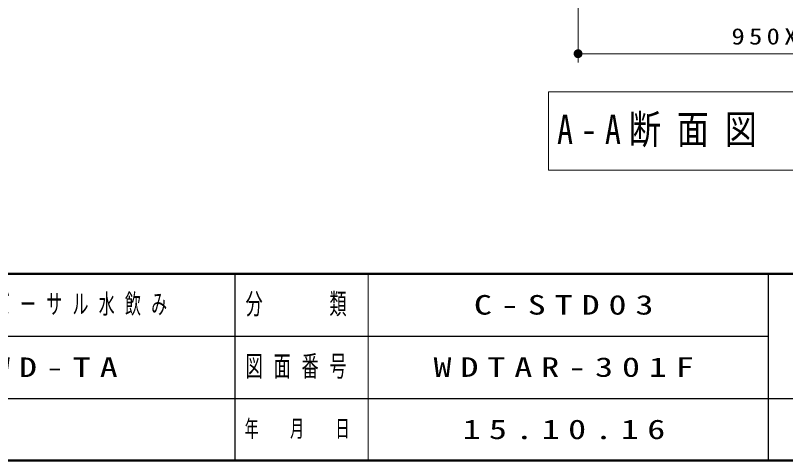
# Model space of a CAD drawing. Units: millimetres on the paper, scale 1:20. Extents: x -365 to 0, y -47 to 257.
# Drawn here: x -154.7 to -68, y 0 to 50.1 of the extents above; entities that cross this region are included whole.
import ezdxf

# ---------------------------------------------------------------- set-up
doc = ezdxf.new("R2010")
doc.units = ezdxf.units.MM
doc.layers.add('LY_1', color=2, linetype='Continuous', lineweight=25)
doc.layers.add('LY_5', color=7, linetype='Continuous', lineweight=13)
doc.styles.add('ＭＳ ゴシック', font='')
doc.styles.get('ＭＳ ゴシック').set_extended_font_data('MS Gothic')

# ---------------------------------------------------------------- blocks, each defined once
blk = doc.blocks.new('filled_dot')
at = {"color": 0, "linetype": 'Continuous', "lineweight": -2, "const_width": 1.25}
blk.add_lwpolyline([(-0.625, 0, 1), (0.625, 0, 1)], format="xyb", close=True, dxfattribs=at)

msp = doc.modelspace()

# ---------------------------------------------------------------- linework, layer by layer
at = {"layer": 'LY_1', "color": 7, "lineweight": 13}
for p, q in [((-91.385, 60.767), (-91.385, 44.767)), ((-43.885, 45.767), (-91.385, 45.767)), ((-94.719, 41.464), (-94.719, 32.664)), ((-33.419, 41.464), (-94.719, 41.464)), ((-94.719, 32.664), (-33.419, 32.664))]:
    msp.add_line(p, q, dxfattribs=at)
at = {"layer": 'LY_5', "lineweight": 50}
for p, q in [((-365, 21), (0, 21)), ((-365, 0), (0, 0))]:
    msp.add_line(p, q, dxfattribs=at)
at = {"layer": 'LY_5', "color": 211, "lineweight": 25}
for p, q in [((-130, 21), (-130, 0)), ((-70, 21), (-70, 0)), ((-182.5, 14), (-70, 14)), ((-237.5, 7), (0, 7))]:
    msp.add_line(p, q, dxfattribs=at)
at = {"layer": 'LY_5'}
msp.add_line((-115, 21), (-115, 0), dxfattribs=at)

# ---------------------------------------------------------------- block references
at = {"layer": 'LY_1', "color": 7, "lineweight": 13, "xscale": 0.4, "yscale": 0.4}
msp.add_blockref('filled_dot', (-91.385, 45.767), dxfattribs=at)

# ---------------------------------------------------------------- texts
at = {"layer": 'LY_1', "color": 7, "style": 'ＭＳ ゴシック'}
for s, insert, char_height, attachment_point in [('\\T1.32;\\W1.2;950X800', (-67.213, 46.767), 1.833, 8), ('\\T1.5;\\W0.8;A-A断面図\u3000Ｓ＝１／\\~20', (-64.069, 37.064), 3.299, 5), ('\\T1.64;\\W0.6;ユニバーサル水飲み', (-149.75, 17.5), 2.199, 5), ('\\T1.5;\\W1.35;C-STD03', (-92.5, 17.5), 2.199, 5), ('\\T1.5;\\W1.35;WD-TA', (-149.75, 10.5), 2.199, 5), ('\\T1.5;\\W1.35;WDTAR-301F', (-92.5, 10.5), 2.199, 5), ('\\T1.47;\\W1.35;15.10.16', (-92.5, 3.5), 2.199, 5)]:
    msp.add_mtext(s, dxfattribs=dict(at, insert=insert, char_height=char_height, attachment_point=attachment_point))
at = {"layer": 'LY_5', "color": 4, "attachment_point": 5, "style": 'ＭＳ ゴシック'}
for s, insert, char_height in [('\\T1.64;\\W0.6;分\u3000\u3000類', (-122.5, 17.5), 2.346), ('\\T1.64;\\W0.6;図面番号', (-122.5, 10.5), 2.346), ('\\T1.64;\\W0.6;年\u3000月\u3000日', (-122.5, 3.5), 1.906)]:
    msp.add_mtext(s, dxfattribs=dict(at, insert=insert, char_height=char_height))

doc.saveas('drawing.dxf')
